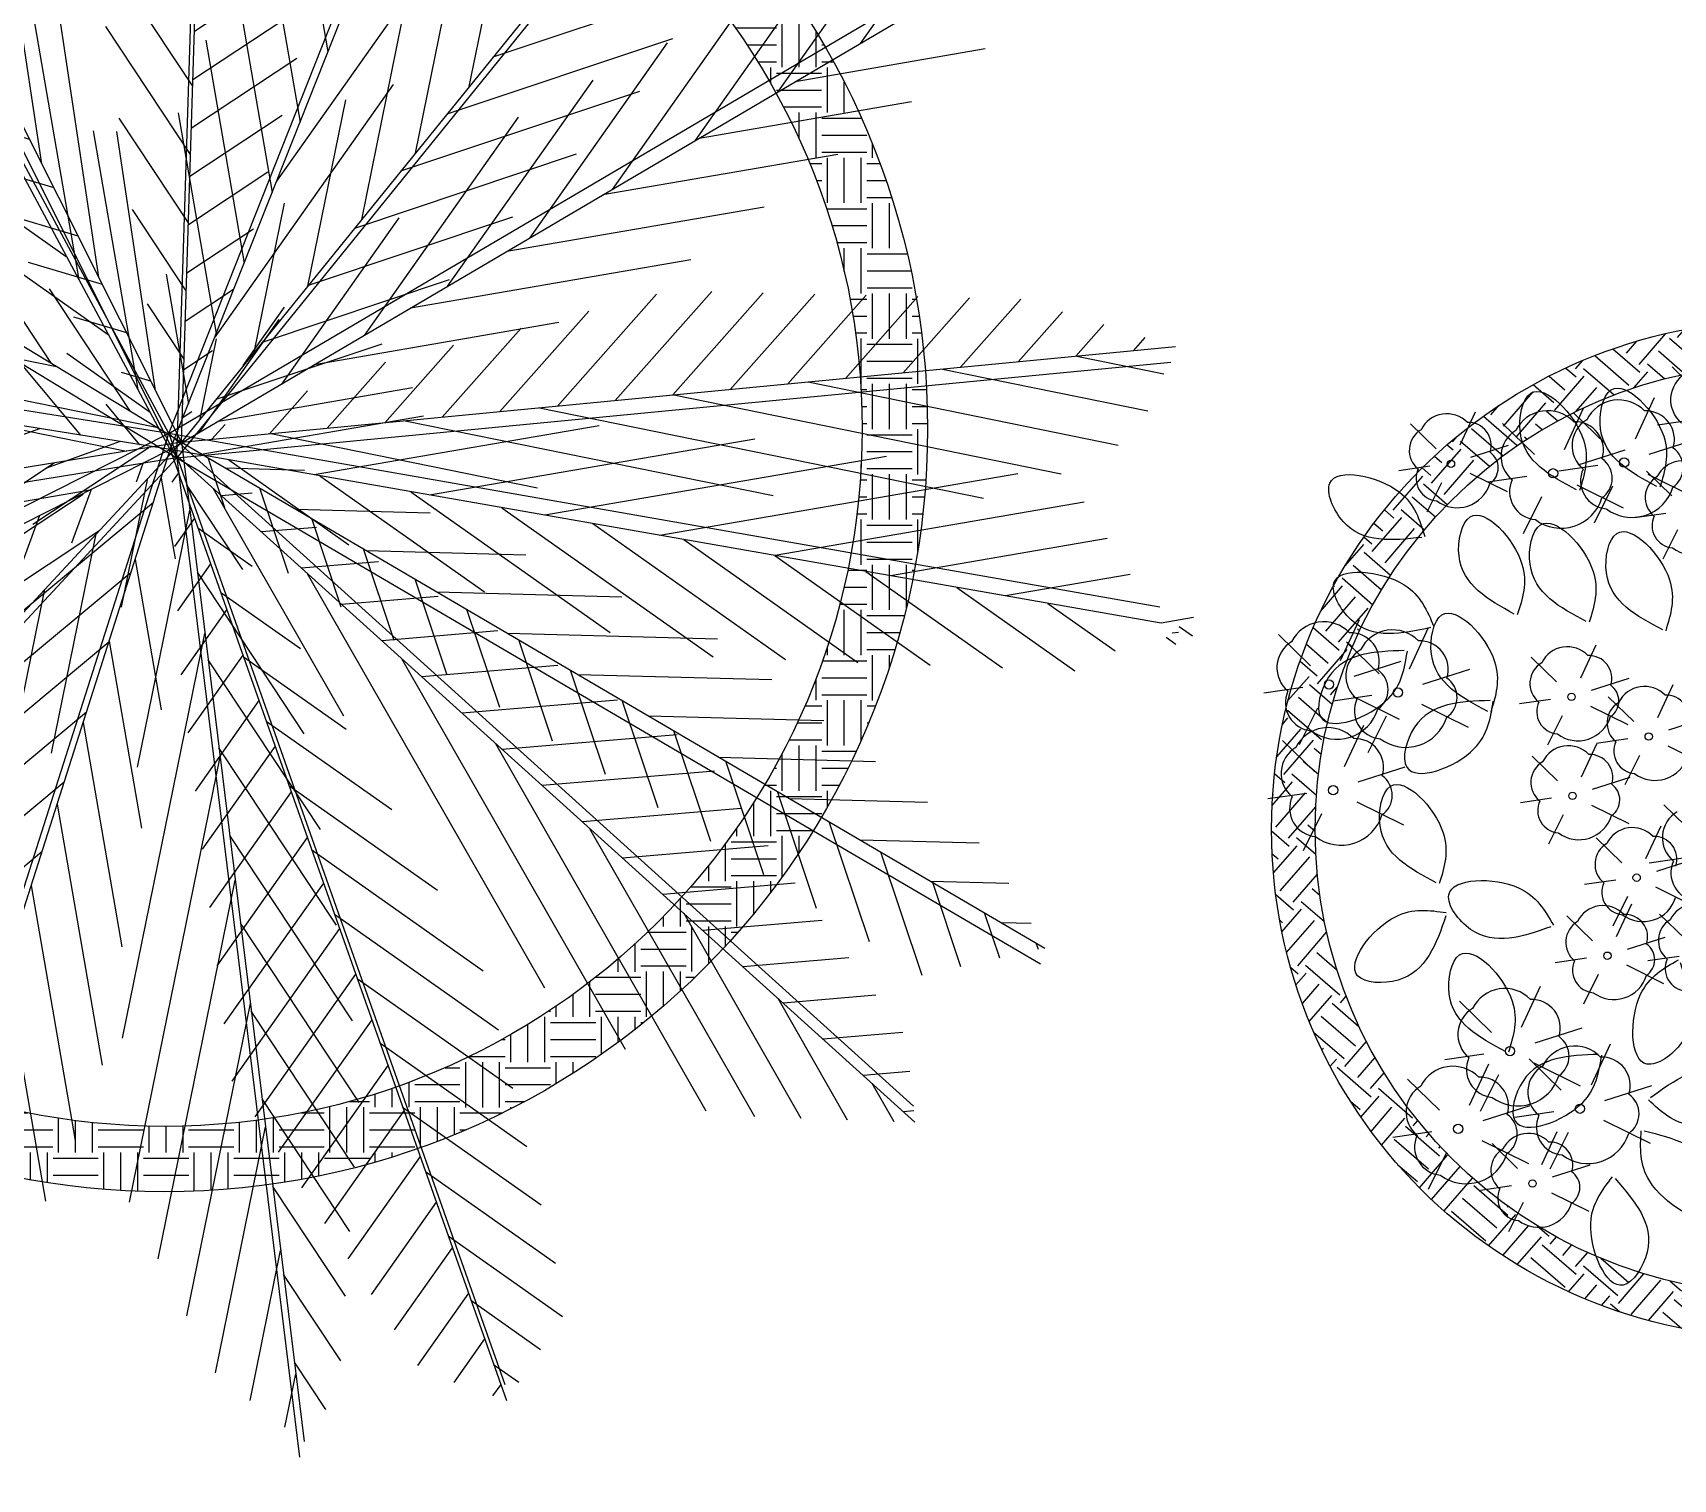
# Model space of a CAD drawing. Header units: metres. Extents: x 1769 to 3632, y 809 to 2652.
# Drawn here: x 2703.686 to 2704.654, y 1801.869 to 1802.722 of the extents above; entities that cross this region are included whole.
import ezdxf

# ---------------------------------------------------------------- set-up
doc = ezdxf.new("R2010")
doc.units = ezdxf.units.M
doc.header["$LTSCALE"] = 10
doc.layers.add('L-PLNT', color=66, linetype='Continuous')

# ---------------------------------------------------------------- blocks, each defined once
blk = doc.blocks.new('A$C92ef219a')
at = {"layer": 'L-PLNT'}
h = blk.add_hatch(dxfattribs=at)
h.set_pattern_fill('EARTH', color=34, scale=0.0042)
edge = h.paths.add_edge_path()
edge.add_arc((0.44999, 0.44999), 0.45, 0, 360)
edge = h.paths.add_edge_path(flags=17)
edge.add_arc((0.44999, 0.44999), 0.41143, 0, 360)
at = {"layer": 'L-PLNT', "color": 34}
for radius in [0.45, 0.41143]:
    blk.add_circle((0.44999, 0.44999), radius, dxfattribs=at)
blk = doc.blocks.new('A$C491C4D06')
at = {"layer": 'L-PLNT', "color": 48, "linetype": 'Continuous'}
for p, q in [((5.603, 5.9036), (3.8461, 11.5004)), ((5.5937, 5.8101), (3.8367, 11.4068)), ((5.603, 5.9036), (8.7539, 10.8563)), ((5.5937, 5.8101), (8.7445, 10.7628)), ((5.603, 5.9036), (0.1227, 7.8919)), ((5.603, 5.9036), (11.1117, 7.8692)), ((5.5937, 5.8101), (0.1133, 7.7984)), ((5.5937, 5.8101), (11.1023, 7.7757)), ((5.603, 5.9036), (0.0094, 4.3075)), ((2.8169, 0.7832), (5.603, 5.9036)), ((11.0816, 3.8235), (5.603, 5.9036)), ((5.603, 5.9036), (9.1248, 1.2393)), ((5.603, 5.9036), (6.4824, 0.0935)), ((5.5937, 5.8101), (0, 4.214)), ((2.8075, 0.6897), (5.5937, 5.8101)), ((11.0723, 3.7299), (5.5937, 5.8101)), ((5.5937, 5.8101), (9.1155, 1.1458)), ((5.5937, 5.8101), (6.473, 0))]:
    blk.add_line(p, q, dxfattribs=at)
at = {"layer": 'L-PLNT', "color": 66, "linetype": 'Continuous'}
for p, q in [((3.9619, 11.3438), (3.956, 11.0268)), ((3.7467, 11.2006), (3.9762, 10.9623)), ((4.1897, 11.2292), (4.1729, 10.3359)), ((4.6416, 10.8098), (4.6067, 8.954)), ((3.7537, 10.5306), (4.2849, 9.979)), ((3.7958, 10.1555), (4.4392, 9.4874)), ((5.0903, 10.2185), (5.0405, 7.5721)), ((3.8799, 9.4054), (4.7479, 8.5042)), ((6.9576, 9.2675), (6.9322, 7.9141)), ((4.0035, 8.9458), (4.9022, 8.0126)), ((8.136, 8.8083), (6.4966, 7.2294)), ((6.4834, 8.4983), (6.4584, 7.1693)), ((0.7874, 8.0838), (1.1537, 7.4209)), ((1.1253, 7.9477), (1.4822, 7.3018)), ((10.2837, 7.9834), (9.4592, 7.1894)), ((0.3615, 7.9041), (0.4968, 7.6593)), ((4.3892, 7.8825), (5.2109, 7.0294)), ((0.1489, 7.8135), (0.1683, 7.7784)), ((0.3915, 7.6975), (0.219, 7.6704)), ((1.801, 7.6753), (2.1391, 7.0634)), ((6.0091, 7.7291), (5.9846, 6.4246)), ((9.3498, 7.7223), (8.4065, 6.8138)), ((0.8392, 7.5351), (0.3889, 7.4644)), ((8.416, 7.4612), (7.3537, 6.4381)), ((2.4767, 7.403), (2.796, 6.8251)), ((4.5821, 7.3509), (5.3652, 6.5377)), ((7.949, 7.3306), (6.8273, 6.2503)), ((1.7344, 7.2103), (0.94, 7.0855)), ((3.1524, 7.1307), (3.453, 6.5868)), ((2.1821, 7.0479), (1.2802, 6.9063)), ((10.2164, 6.9877), (8.9601, 7.0113)), ((3.8281, 6.8583), (4.1099, 6.3484)), ((5.7621, 6.8191), (5.7477, 6.0522)), ((3.0773, 6.7231), (1.9605, 6.5477)), ((4.166, 6.7222), (4.4383, 6.2293)), ((6.4019, 6.4999), (6.1018, 6.2109)), ((9.2582, 6.5459), (7.7359, 6.5745)), ((4.8417, 6.4498), (5.0953, 5.9909)), ((5.1067, 6.4749), (5.5196, 6.0461)), ((6.3578, 6.4364), (5.7746, 5.8747)), ((3.9726, 6.3983), (2.9078, 6.2311)), ((5.275, 6.141), (5.4237, 5.8718)), ((7.9563, 6.1106), (6.5118, 6.1377)), ((4.8678, 6.0735), (4.0945, 5.952)), ((5.3155, 5.9111), (4.86, 5.8395)), ((7.0477, 5.8977), (5.8997, 5.9193)), ((5.4222, 5.7612), (5.3626, 5.6623)), ((7.0795, 5.7247), (5.7529, 5.7497)), ((5.0981, 5.6687), (4.9258, 5.3828)), ((5.5103, 5.6569), (5.5013, 5.1796)), ((5.615, 5.6693), (5.5662, 5.6223)), ((5.9178, 5.6871), (6.5118, 5.0703)), ((4.774, 5.5762), (4.5084, 5.1355)), ((4.3343, 5.4508), (2.148, 5.4919)), ((5.4393, 5.5265), (4.5476, 5.0338)), ((5.7968, 5.5411), (6.2919, 4.0969)), ((6.0138, 5.4715), (5.8349, 5.4906)), ((8.0731, 5.4761), (6.39, 5.5078)), ((4.1257, 5.3913), (3.768, 4.7977)), ((5.6571, 5.3908), (5.5118, 5.2508)), ((3.8016, 5.2988), (3.3978, 4.6288)), ((5.6661, 5.3315), (5.9336, 5.0537)), ((6.924, 5.305), (7.9097, 4.2815)), ((3.4775, 5.2063), (3.0277, 4.4599)), ((5.2722, 5.2193), (5.2555, 4.3323)), ((6.3444, 5.2052), (6.0247, 5.2392)), ((3.1534, 5.1138), (2.715, 4.3864)), ((2.8225, 5.0194), (0.5212, 5.0627)), ((6.6618, 4.9402), (6.2145, 4.9878)), ((9.6832, 4.986), (7.6641, 5.024)), ((2.5051, 4.9288), (2.1218, 4.2928)), ((7.9302, 4.923), (8.8831, 3.9336)), ((5.7414, 4.8337), (5.4065, 4.5111)), ((1.8569, 4.7439), (1.5286, 4.1992)), ((5.0307, 4.7755), (3.9324, 4.1686)), ((6.9657, 4.6767), (6.4043, 4.7365)), ((8.4333, 4.7319), (9.2939, 3.8383)), ((1.3107, 4.588), (0.0905, 4.611)), ((1.5327, 4.6514), (1.232, 4.1524)), ((1.2086, 4.5589), (0.9354, 4.1056)), ((5.7836, 4.5552), (5.3838, 4.1702)), ((10.7651, 4.5059), (8.9381, 4.5402)), ((0.8845, 4.4664), (0.6838, 4.1335)), ((0.5604, 4.3739), (0.4332, 4.163)), ((4.7959, 4.344), (4.771, 3.0194)), ((6.6869, 4.3622), (7.5379, 1.8799)), ((9.4395, 4.3499), (10.1157, 3.6478)), ((0.2362, 4.2814), (0.1826, 4.1925)), ((7.5735, 4.1497), (6.7839, 4.2337)), ((5.8446, 4.152), (6.4656, 3.5073)), ((9.9426, 4.1588), (10.5266, 3.5525)), ((4.622, 4.0244), (3.3379, 3.3149)), ((10.9485, 4.0426), (10.2122, 4.0565)), ((5.8679, 3.9981), (5.3385, 3.4882)), ((10.4458, 3.9678), (10.7782, 3.6226)), ((8.1814, 3.6226), (7.1635, 3.731)), ((11.2631, 3.7263), (11.0723, 3.7299)), ((5.9101, 3.7196), (5.3158, 3.1473)), ((11.0852, 3.6444), (11.133, 3.5948)), ((11.1619, 3.6577), (11.1237, 3.6618)), ((11.1718, 3.6921), (11.2373, 3.6241)), ((4.3196, 3.4687), (4.2913, 1.9624)), ((5.9636, 3.3657), (6.8112, 2.4856)), ((4.2134, 3.2734), (3.1317, 2.6757)), ((5.9944, 3.1625), (5.2705, 2.4653)), ((8.4665, 3.1299), (7.5431, 3.2282)), ((7.5771, 3.1832), (8.2045, 1.3532)), ((8.5795, 2.8867), (7.7329, 2.9769)), ((6.0365, 2.884), (5.2525, 2.1289)), ((8.6925, 2.6435), (7.9227, 2.7255)), ((6.0826, 2.5794), (6.8523, 1.7803)), ((6.1208, 2.3269), (5.4401, 1.6713)), ((8.9185, 2.1572), (8.3023, 2.2228)), ((6.163, 2.0484), (5.5339, 1.4425)), ((8.4673, 2.0043), (8.7316, 1.2332)), ((9.0316, 1.914), (8.4921, 1.9714)), ((6.2016, 1.7931), (6.887, 1.0815)), ((9.1446, 1.6708), (8.6819, 1.72)), ((6.2473, 1.4913), (5.7215, 0.9849)), ((8.9123, 1.4148), (8.9952, 1.1732)), ((6.2895, 1.2128), (5.8153, 0.7561)), ((9.1212, 1.2109), (9.0615, 1.2173)), ((6.3206, 1.0069), (6.8865, 0.4192)), ((6.3738, 0.6557), (6.0029, 0.2985)), ((6.4159, 0.3772), (6.192, 0.1615)), ((6.4396, 0.2206), (6.5636, 0.0918))]:
    blk.add_line(p, q, dxfattribs=at)
at = {"layer": 'L-PLNT', "color": 78, "linetype": 'Continuous', "true_color": 0x2e3d00}
for p, q in [((4.4173, 11.1055), (4.3898, 9.6449)), ((3.7116, 10.9056), (4.1306, 10.4706)), ((4.866, 10.5142), (4.8236, 8.263)), ((3.8378, 9.7805), (4.5936, 8.9958)), ((5.3027, 9.2866), (5.2574, 6.8811)), ((6.7205, 8.8829), (6.6953, 7.5417)), ((4.1963, 8.4142), (5.0566, 7.521)), ((6.2462, 8.1137), (6.2215, 6.7969)), ((0.5741, 7.9946), (0.8252, 7.5401)), ((10.6162, 7.9845), (9.9856, 7.3772)), ((9.8168, 7.8529), (8.9329, 7.0016)), ((1.4631, 7.8115), (1.8106, 7.1826)), ((5.5031, 7.7183), (5.4744, 6.1901)), ((7.269, 7.6541), (5.9723, 6.4054)), ((8.8829, 7.5917), (7.8801, 6.6259)), ((2.1388, 7.5392), (2.4676, 6.9443)), ((1.2868, 7.3727), (0.5999, 7.2648)), ((2.8146, 7.2668), (3.1245, 6.7059)), ((10.6955, 7.2086), (9.5722, 7.2297)), ((3.4903, 6.9945), (3.7814, 6.4676)), ((2.6297, 6.8855), (1.6204, 6.727)), ((7.1551, 6.8851), (6.301, 6.0625)), ((9.7373, 6.7668), (8.348, 6.7929)), ((3.5249, 6.5607), (2.3144, 6.3706)), ((4.5039, 6.586), (4.7668, 6.1101)), ((8.7791, 6.325), (7.1239, 6.3561)), ((4.4202, 6.2359), (3.5012, 6.0916)), ((5.0902, 5.6665), (3.5051, 5.6963)), ((4.4499, 5.4837), (4.1382, 4.9666)), ((6.4209, 5.496), (7.2343, 4.6514)), ((3.5784, 5.2351), (0.9401, 5.2847)), ((8.9496, 5.2297), (7.027, 5.2659)), ((5.235, 5.151), (4.2296, 4.5954)), ((5.6993, 5.1122), (5.4574, 4.8792)), ((7.4271, 5.114), (8.4722, 4.0288)), ((2.8292, 5.0213), (2.4184, 4.3396)), ((5.7256, 4.9383), (6.1199, 4.5289)), ((6.2419, 4.9516), (7.1441, 2.32)), ((2.0666, 4.8037), (0.2244, 4.8383)), ((2.181, 4.8363), (1.8252, 4.246)), ((5.034, 4.7817), (5.0133, 3.6758)), ((10.4167, 4.7423), (8.3011, 4.7821)), ((5.7851, 4.5452), (6.2927, 4.0181)), ((8.9364, 4.5409), (9.7048, 3.7431)), ((4.8263, 4.3999), (3.6352, 3.7417)), ((7.2696, 4.4132), (6.5941, 4.4851)), ((0.5548, 4.3723), (0.0383, 4.382)), ((5.8257, 4.2766), (5.3612, 3.8292)), ((10.8568, 4.2743), (9.5752, 4.2984)), ((7.8775, 3.8861), (6.9737, 3.9824)), ((4.5578, 3.9064), (4.5288, 2.3629)), ((5.9041, 3.7589), (6.6384, 2.9964)), ((7.132, 3.7727), (7.9318, 1.4398)), ((4.4177, 3.6489), (3.2042, 2.9784)), ((5.9522, 3.441), (5.2932, 2.8063)), ((8.3534, 3.3731), (7.3533, 3.4796)), ((4.0815, 3.0311), (4.0555, 1.6472)), ((6.0231, 2.9726), (6.8349, 2.1297)), ((6.0787, 2.6054), (5.3463, 1.9001)), ((8.0222, 2.5938), (8.468, 1.2932)), ((8.8055, 2.4004), (8.1125, 2.4741)), ((6.1421, 2.1863), (6.8696, 1.4309)), ((6.2051, 1.7698), (5.6277, 1.2137)), ((9.1415, 1.4399), (8.8717, 1.4687)), ((6.2611, 1.4), (6.9044, 0.7321)), ((6.3316, 0.9342), (5.9091, 0.5273)), ((6.3801, 0.6137), (6.7251, 0.2555)), ((6.4581, 0.0986), (6.3995, 0.0422))]:
    blk.add_line(p, q, dxfattribs=at)
blk = doc.blocks.new('lantana')
at = {"layer": 'L-PLNT', "color": 40}
for p, q in [((1015.85554, 124.47003), (1015.82928, 124.47157)), ((1015.8408, 124.42536), (1015.83343, 124.45111)), ((1015.86058, 124.45741), (1015.84538, 124.43985)), ((1015.85286, 124.42373), (1015.86802, 124.44855)), ((1015.85995, 124.41435), (1015.88954, 124.42204)), ((1015.82938, 124.41146), (1015.80312, 124.413)), ((1015.8133, 124.39316), (1015.80593, 124.4189)), ((1015.82536, 124.39153), (1015.84052, 124.41635)), ((1015.87914, 124.41392), (1015.85813, 124.41514)), ((1015.87619, 124.41817), (1015.87619, 124.41817)), ((1015.87619, 124.41817), (1015.87619, 124.41817)), ((1015.88317, 124.40382), (1015.87101, 124.38977)), ((1015.83442, 124.39885), (1015.81922, 124.38128)), ((1015.84888, 124.3953), (1015.85492, 124.37182)), ((1015.89474, 124.40098), (1015.89957, 124.3822)), ((1015.83246, 124.38214), (1015.86205, 124.38984)), ((1015.84869, 124.38597), (1015.84869, 124.38597)), ((1015.84869, 124.38597), (1015.84869, 124.38597)), ((1015.76494, 124.35492), (1015.75904, 124.37551)), ((1015.77459, 124.35361), (1015.78672, 124.37347)), ((1015.80189, 124.37926), (1015.77562, 124.3808)), ((1015.80692, 124.36664), (1015.79172, 124.34907)), ((1015.82138, 124.36309), (1015.82742, 124.33962)), ((1015.75581, 124.3438), (1015.73479, 124.34503)), ((1015.78026, 124.3461), (1015.80393, 124.35226)), ((1015.79325, 124.34916), (1015.79325, 124.34916)), ((1015.79325, 124.34916), (1015.79325, 124.34916)), ((1015.75984, 124.3337), (1015.74767, 124.31965)), ((1015.7714, 124.33086), (1015.77623, 124.31209)), ((1015.95842, 124.30974), (1015.95252, 124.33033)), ((1015.96807, 124.30843), (1015.9802, 124.32828)), ((1015.90872, 124.2976), (1015.90283, 124.3182)), ((1015.91837, 124.2963), (1015.9305, 124.31615)), ((1015.97374, 124.30092), (1015.99741, 124.30708)), ((1015.94929, 124.29861), (1015.92827, 124.29984)), ((1015.89959, 124.28648), (1015.87858, 124.28771)), ((1015.92405, 124.28879), (1015.94772, 124.29495)), ((1015.93704, 124.29185), (1015.93704, 124.29185)), ((1015.93704, 124.29185), (1015.93704, 124.29185)), ((1015.95332, 124.28852), (1015.94115, 124.27447)), ((1015.90362, 124.27639), (1015.89146, 124.26234)), ((1015.96488, 124.28568), (1015.96971, 124.2669)), ((1015.91519, 124.27355), (1015.92002, 124.25477)), ((1015.94739, 124.25386), (1015.94149, 124.27445)), ((1015.95703, 124.25255), (1015.96916, 124.27241)), ((1016.02109, 124.27159), (1015.99482, 124.27313)), ((1015.82882, 124.23549), (1015.82145, 124.26123)), ((1015.84088, 124.23386), (1015.85604, 124.25867)), ((1016.00758, 124.24214), (1016.00168, 124.26273)), ((1016.02613, 124.25898), (1016.01092, 124.24141)), ((1016.01722, 124.24083), (1016.02935, 124.26069)), ((1015.96271, 124.24505), (1015.98638, 124.2512)), ((1015.9757, 124.2481), (1015.9757, 124.2481)), ((1015.9757, 124.2481), (1015.9757, 124.2481)), ((1015.79498, 124.21247), (1015.78761, 124.23821)), ((1015.93825, 124.24274), (1015.91724, 124.24397)), ((1016.0229, 124.23333), (1016.04657, 124.23948)), ((1015.80704, 124.21084), (1015.8222, 124.23566)), ((1015.84797, 124.22447), (1015.87756, 124.23217)), ((1015.86421, 124.2283), (1015.86421, 124.2283)), ((1015.86421, 124.2283), (1015.86421, 124.2283)), ((1015.94228, 124.23265), (1015.93012, 124.21859)), ((1015.95385, 124.2298), (1015.95868, 124.21103)), ((1015.99844, 124.23102), (1015.97743, 124.23225)), ((1015.8174, 124.22159), (1015.79114, 124.22312)), ((1016.00247, 124.22093), (1015.99031, 124.20687)), ((1016.01404, 124.21809), (1016.01887, 124.19931)), ((1016.05613, 124.2215), (1016.03512, 124.22273)), ((1015.82244, 124.20897), (1015.80724, 124.1914)), ((1015.81413, 124.20145), (1015.84372, 124.20915)), ((1016.02469, 124.19607), (1016.01879, 124.21667)), ((1016.03433, 124.19477), (1016.04646, 124.21462)), ((1016.06016, 124.2114), (1016.048, 124.19735)), ((1015.78356, 124.19857), (1015.7573, 124.2001)), ((1015.83037, 124.20528), (1015.83037, 124.20528)), ((1015.83037, 124.20528), (1015.83037, 124.20528)), ((1015.8369, 124.20542), (1015.84294, 124.18195)), ((1015.83771, 124.16692), (1015.83034, 124.19266)), ((1015.84977, 124.16529), (1015.86493, 124.1901)), ((1016.04001, 124.18726), (1016.06368, 124.19342)), ((1016.053, 124.19032), (1016.053, 124.19032)), ((1016.053, 124.19032), (1016.053, 124.19032)), ((1015.7886, 124.18595), (1015.7734, 124.16838)), ((1015.80306, 124.1824), (1015.8091, 124.15893)), ((1016.01555, 124.18495), (1015.99454, 124.18618)), ((1016.01958, 124.17486), (1016.00742, 124.16081)), ((1016.03115, 124.17202), (1016.03598, 124.15324)), ((1015.85687, 124.1559), (1015.88645, 124.16359)), ((1015.82629, 124.15302), (1015.80003, 124.15455)), ((1015.8731, 124.15973), (1015.8731, 124.15973)), ((1015.8731, 124.15973), (1015.8731, 124.15973)), ((1016.01729, 124.11892), (1016.00992, 124.14466)), ((1016.02935, 124.11729), (1016.04451, 124.1421)), ((1016.07072, 124.12024), (1016.06335, 124.14598)), ((1016.08278, 124.11861), (1016.09794, 124.14342)), ((1015.83133, 124.1404), (1015.81613, 124.12283)), ((1015.84579, 124.13685), (1015.85183, 124.11338)), ((1016.03645, 124.1079), (1016.06603, 124.11559)), ((1016.05268, 124.11172), (1016.05268, 124.11172)), ((1016.05268, 124.11172), (1016.05268, 124.11172)), ((1016.08987, 124.10922), (1016.11946, 124.11691)), ((1016.10611, 124.11304), (1016.10611, 124.11304)), ((1016.10611, 124.11304), (1016.10611, 124.11304)), ((1016.00587, 124.10501), (1015.97961, 124.10655)), ((1016.0593, 124.10634), (1016.03304, 124.10787)), ((1016.01091, 124.0924), (1015.99571, 124.07483)), ((1016.06434, 124.09372), (1016.04914, 124.07615)), ((1016.02423, 124.06422), (1016.01685, 124.08996)), ((1016.02537, 124.08885), (1016.03141, 124.06538)), ((1016.03628, 124.06259), (1016.05144, 124.08741)), ((1016.07929, 124.06563), (1016.0734, 124.08623)), ((1016.0788, 124.09017), (1016.08484, 124.0667)), ((1016.08894, 124.06433), (1016.10107, 124.08418)), ((1016.04338, 124.05321), (1016.07297, 124.0609)), ((1016.07016, 124.05451), (1016.04915, 124.05574)), ((1016.05962, 124.05703), (1016.05962, 124.05703)), ((1016.05962, 124.05703), (1016.05962, 124.05703)), ((1016.09462, 124.05682), (1016.11829, 124.06298)), ((1016.10761, 124.05988), (1016.10761, 124.05988)), ((1016.10761, 124.05988), (1016.10761, 124.05988)), ((1016.01281, 124.05032), (1015.98654, 124.05186)), ((1016.07419, 124.04442), (1016.06203, 124.03037)), ((1016.01784, 124.03771), (1016.00264, 124.02014)), ((1016.08576, 124.04158), (1016.09059, 124.0228)), ((1016.0323, 124.03416), (1016.03834, 124.01068))]:
    blk.add_line(p, q, dxfattribs=at)
for centre, radius in [((1015.84491, 124.41035), 0.00272), ((1015.81741, 124.37815), 0.00272), ((1015.76823, 124.34291), 0.00217), ((1015.96171, 124.29772), 0.00217), ((1015.91201, 124.28559), 0.00217), ((1015.95067, 124.24185), 0.00217), ((1016.01086, 124.23013), 0.00217), ((1015.83293, 124.22047), 0.00272), ((1015.79909, 124.19746), 0.00272), ((1016.02797, 124.18406), 0.00217), ((1015.84182, 124.1519), 0.00272), ((1016.0214, 124.1039), 0.00272), ((1016.07483, 124.10522), 0.00272), ((1016.08258, 124.05362), 0.00217), ((1016.02833, 124.04921), 0.00272)]:
    blk.add_circle(centre, radius, dxfattribs=at)
for centre, radius, start, end in [((1015.8548, 124.46793), 0.01778, 161.6569, 271.6569), ((1015.83216, 124.4203), 0.02108, 84.68082, 194.68082), ((1015.84569, 124.42904), 0.01685, 23.39849, 133.39849), ((1015.86253, 124.42169), 0.01411, 345.5554, 95.5554), ((1015.88136, 124.42098), 0.01686, 84.68082, 194.68082), ((1015.8182, 124.39684), 0.01685, 23.39849, 133.39849), ((1015.82864, 124.40936), 0.01778, 161.6569, 271.6569), ((1015.85317, 124.40799), 0.02518, 273.86454, 23.86454), ((1015.87855, 124.41223), 0.01422, 161.6569, 271.6569), ((1015.89817, 124.41113), 0.02014, 273.86454, 23.86454), ((1015.80466, 124.38809), 0.02108, 84.68082, 194.68082), ((1015.83503, 124.38949), 0.01411, 345.5554, 95.5554), ((1015.89168, 124.40173), 0.01326, 196.25465, 306.25465), ((1015.80114, 124.37715), 0.01778, 161.6569, 271.6569), ((1015.82567, 124.37578), 0.02518, 273.86454, 23.86454), ((1015.84506, 124.39623), 0.01657, 196.25466, 306.25466), ((1015.75803, 124.35086), 0.01686, 84.68082, 194.68082), ((1015.76886, 124.35786), 0.01348, 23.39849, 133.39849), ((1015.78232, 124.35198), 0.01129, 345.5554, 95.5554), ((1015.81757, 124.36402), 0.01657, 196.25466, 306.25466), ((1015.75521, 124.34211), 0.01422, 161.6569, 271.6569), ((1015.77483, 124.34101), 0.02014, 273.86454, 23.86454), ((1015.76835, 124.33161), 0.01326, 196.25465, 306.25465), ((1015.96233, 124.31268), 0.01348, 23.39849, 133.39849), ((1015.95151, 124.30568), 0.01686, 84.68082, 194.68082), ((1015.90181, 124.29355), 0.01686, 84.68082, 194.68082), ((1015.91264, 124.30055), 0.01348, 23.39849, 133.39849), ((1015.92611, 124.29467), 0.01129, 345.5554, 95.5554), ((1015.94869, 124.29693), 0.01422, 161.6569, 271.6569), ((1015.96831, 124.29583), 0.02014, 273.86454, 23.86454), ((1015.899, 124.2848), 0.01422, 161.6569, 271.6569), ((1015.91862, 124.2837), 0.02014, 273.86454, 23.86454), ((1015.96183, 124.28643), 0.01326, 196.25465, 306.25465), ((1015.91213, 124.2743), 0.01326, 196.25465, 306.25465), ((1015.94047, 124.2498), 0.01686, 84.68082, 194.68082), ((1015.9513, 124.2568), 0.01348, 23.39849, 133.39849), ((1016.02035, 124.26949), 0.01778, 161.6569, 271.6569), ((1015.96477, 124.25092), 0.01129, 345.5554, 95.5554), ((1016.01149, 124.24508), 0.01348, 23.39849, 133.39849), ((1015.82018, 124.23042), 0.02108, 84.68082, 194.68082), ((1015.83371, 124.23916), 0.01685, 23.39849, 133.39849), ((1015.95728, 124.23996), 0.02014, 273.86454, 23.86454), ((1016.00066, 124.23808), 0.01686, 84.68082, 194.68082), ((1016.03677, 124.25636), 0.01657, 196.25466, 306.25466), ((1015.85055, 124.23182), 0.01411, 345.5554, 95.5554), ((1015.93766, 124.24105), 0.01422, 161.6569, 271.6569), ((1016.05835, 124.22856), 0.01686, 84.68082, 194.68082), ((1015.78634, 124.2074), 0.02108, 84.68082, 194.68082), ((1015.79987, 124.21615), 0.01685, 23.39849, 133.39849), ((1015.84118, 124.21811), 0.02518, 273.86454, 23.86454), ((1015.99785, 124.22933), 0.01422, 161.6569, 271.6569), ((1016.01747, 124.22824), 0.02014, 273.86454, 23.86454), ((1015.81666, 124.21948), 0.01778, 161.6569, 271.6569), ((1015.81671, 124.2088), 0.01411, 345.5554, 95.5554), ((1015.9508, 124.23055), 0.01326, 196.25465, 306.25465), ((1016.05554, 124.21981), 0.01422, 161.6569, 271.6569), ((1016.01099, 124.21883), 0.01326, 196.25465, 306.25465), ((1016.01777, 124.19202), 0.01686, 84.68082, 194.68082), ((1016.0286, 124.19901), 0.01348, 23.39849, 133.39849), ((1015.78282, 124.19646), 0.01778, 161.6569, 271.6569), ((1015.80735, 124.19509), 0.02518, 273.86454, 23.86454), ((1015.83308, 124.20635), 0.01657, 196.25466, 306.25466), ((1016.04207, 124.19314), 0.01129, 345.5554, 95.5554), ((1016.06868, 124.20931), 0.01326, 196.25465, 306.25465), ((1016.03458, 124.18217), 0.02014, 273.86454, 23.86454), ((1015.82907, 124.16185), 0.02108, 84.68082, 194.68082), ((1015.84261, 124.17059), 0.01685, 23.39849, 133.39849), ((1016.01496, 124.18327), 0.01422, 161.6569, 271.6569), ((1015.79924, 124.18333), 0.01657, 196.25466, 306.25466), ((1015.85944, 124.16324), 0.01411, 345.5554, 95.5554), ((1016.0281, 124.17277), 0.01326, 196.25465, 306.25465), ((1015.82555, 124.15091), 0.01778, 161.6569, 271.6569), ((1015.85008, 124.14954), 0.02518, 273.86454, 23.86454), ((1016.07561, 124.12391), 0.01685, 23.39849, 133.39849), ((1015.84197, 124.13778), 0.01657, 196.25466, 306.25466), ((1016.00865, 124.11385), 0.02108, 84.68082, 194.68082), ((1016.02219, 124.12259), 0.01685, 23.39849, 133.39849), ((1016.06208, 124.11517), 0.02108, 84.68082, 194.68082), ((1016.03902, 124.11524), 0.01411, 345.5554, 95.5554), ((1016.09245, 124.11656), 0.01411, 345.5554, 95.5554), ((1016.02966, 124.10154), 0.02518, 273.86454, 23.86454), ((1016.08308, 124.10286), 0.02518, 273.86454, 23.86454), ((1016.00513, 124.10291), 0.01778, 161.6569, 271.6569), ((1016.05856, 124.10423), 0.01778, 161.6569, 271.6569), ((1016.02155, 124.08978), 0.01657, 196.25466, 306.25466), ((1016.02912, 124.0679), 0.01685, 23.39849, 133.39849), ((1016.07498, 124.0911), 0.01657, 196.25466, 306.25466), ((1016.01559, 124.05915), 0.02108, 84.68082, 194.68082), ((1016.04595, 124.06055), 0.01411, 345.5554, 95.5554), ((1016.07238, 124.06158), 0.01686, 84.68082, 194.68082), ((1016.08321, 124.06858), 0.01348, 23.39849, 133.39849), ((1016.09668, 124.0627), 0.01129, 345.5554, 95.5554), ((1016.01207, 124.04822), 0.01778, 161.6569, 271.6569), ((1016.03659, 124.04684), 0.02518, 273.86454, 23.86454), ((1016.06957, 124.05283), 0.01422, 161.6569, 271.6569), ((1016.08919, 124.05173), 0.02014, 273.86454, 23.86454), ((1016.0827, 124.04233), 0.01326, 196.25465, 306.25465), ((1016.02849, 124.03509), 0.01657, 196.25466, 306.25466)]:
    blk.add_arc(centre, radius, start, end, dxfattribs=at)
at = {"layer": 'L-PLNT', "color": 104, "ltscale": 0.3}
for points in [[(1015.86871, 124.4124), (1015.82159, 124.41616), (1015.81104, 124.43776), (1015.85241, 124.43737), (1015.87037, 124.41321)], [(1015.83424, 124.37983), (1015.78712, 124.38359), (1015.77657, 124.40519), (1015.81794, 124.4048), (1015.8359, 124.38065)], [(1015.92675, 124.35065), (1015.87963, 124.3544), (1015.86908, 124.37601), (1015.91045, 124.37562), (1015.92841, 124.35146)], [(1015.88941, 124.3249), (1015.84229, 124.32865), (1015.83174, 124.35026), (1015.87311, 124.34987), (1015.89107, 124.32571)], [(1015.85447, 124.30038), (1015.80742, 124.30495), (1015.79725, 124.32674), (1015.8386, 124.32563), (1015.85614, 124.30116)], [(1015.78365, 124.29885), (1015.74252, 124.27555), (1015.72168, 124.28753), (1015.75616, 124.31039), (1015.78458, 124.30045)], [(1015.88024, 124.24671), (1015.83312, 124.25046), (1015.82258, 124.27207), (1015.86394, 124.27168), (1015.88191, 124.24752)], [(1015.82258, 124.26213), (1015.78401, 124.2348), (1015.76206, 124.24462), (1015.79406, 124.27084), (1015.82334, 124.26382)], [(1015.87716, 124.25254), (1015.85373, 124.21148), (1015.86565, 124.1906), (1015.88862, 124.22501), (1015.87877, 124.25346)], [(1015.81956, 124.24162), (1015.79613, 124.20056), (1015.80805, 124.17968), (1015.83101, 124.21409), (1015.82116, 124.24253)], [(1016.06301, 124.20905), (1016.09465, 124.17393), (1016.08746, 124.15099), (1016.05768, 124.17971), (1016.06124, 124.2096)], [(1015.92353, 124.15045), (1015.8764, 124.15421), (1015.86586, 124.17581), (1015.90723, 124.17542), (1015.92519, 124.15126)], [(1015.99154, 124.17507), (1015.95685, 124.14296), (1015.93381, 124.14985), (1015.96214, 124.18001), (1015.99207, 124.17684)], [(1016.102, 124.13743), (1016.12591, 124.17821), (1016.14995, 124.17829), (1016.13157, 124.14123), (1016.102, 124.13558)], [(1015.94057, 124.1395), (1015.94409, 124.09236), (1015.92436, 124.07863), (1015.9184, 124.11956), (1015.93951, 124.14102)], [(1016.01945, 124.10201), (1015.97232, 124.10577), (1015.96178, 124.12737), (1016.00315, 124.12698), (1016.02111, 124.10283)], [(1016.06219, 124.13665), (1016.03876, 124.09559), (1016.05068, 124.07471), (1016.07364, 124.10912), (1016.06379, 124.13756)], [(1016.11207, 124.12024), (1016.15873, 124.12788), (1016.17414, 124.10943), (1016.13388, 124.0999), (1016.11065, 124.11906)], [(1016.11754, 124.08765), (1016.16017, 124.06723), (1016.16226, 124.04327), (1016.12379, 124.05849), (1016.1157, 124.08749)]]:
    blk.add_spline(points, degree=3, dxfattribs=at)
blk = doc.blocks.new('A$Cdb7565ea')
at = {"layer": 'L-PLNT'}
h = blk.add_hatch(dxfattribs=at)
h.set_pattern_fill('EARTH', color=34, scale=0.0042)
edge = h.paths.add_edge_path()
edge.add_arc((0.29999, 0.3), 0.3, 0, 360)
edge = h.paths.add_edge_path(flags=17)
edge.add_arc((0.29999, 0.3), 0.27429, 0, 360)
at = {"layer": 'L-PLNT', "color": 34}
for radius in [0.3, 0.27429]:
    blk.add_circle((0.29999, 0.3), radius, dxfattribs=at)

msp = doc.modelspace()

# ---------------------------------------------------------------- block references
at = {"layer": 'L-PLNT', "color": 74, "linetype": 'ByBlock', "xscale": 0.1012506165246655, "yscale": 0.1012506165246655, "zscale": 0.1012506165246655}
for p, rotation in [((2704.4372, 1802.95688), 169.5684973462434), ((2703.32167, 1801.79209), 10.85515194917424)]:
    msp.add_blockref('A$C491C4D06', p, dxfattribs=dict(at, rotation=rotation))
at = {"layer": 'L-PLNT'}
msp.add_blockref('A$C92ef219a', (2703.31378, 1802.03876), dxfattribs=at)
at = {"layer": 'L-PLNT', "color": 74, "rotation": 319.0919389480693}
msp.add_blockref('lantana', (1855.4185, 2373.6675), dxfattribs=at)
at = {"layer": 'L-PLNT', "rotation": 319.0919389480693}
msp.add_blockref('A$Cdb7565ea', (2704.29347, 1802.22232), dxfattribs=at)

doc.saveas('drawing.dxf')
